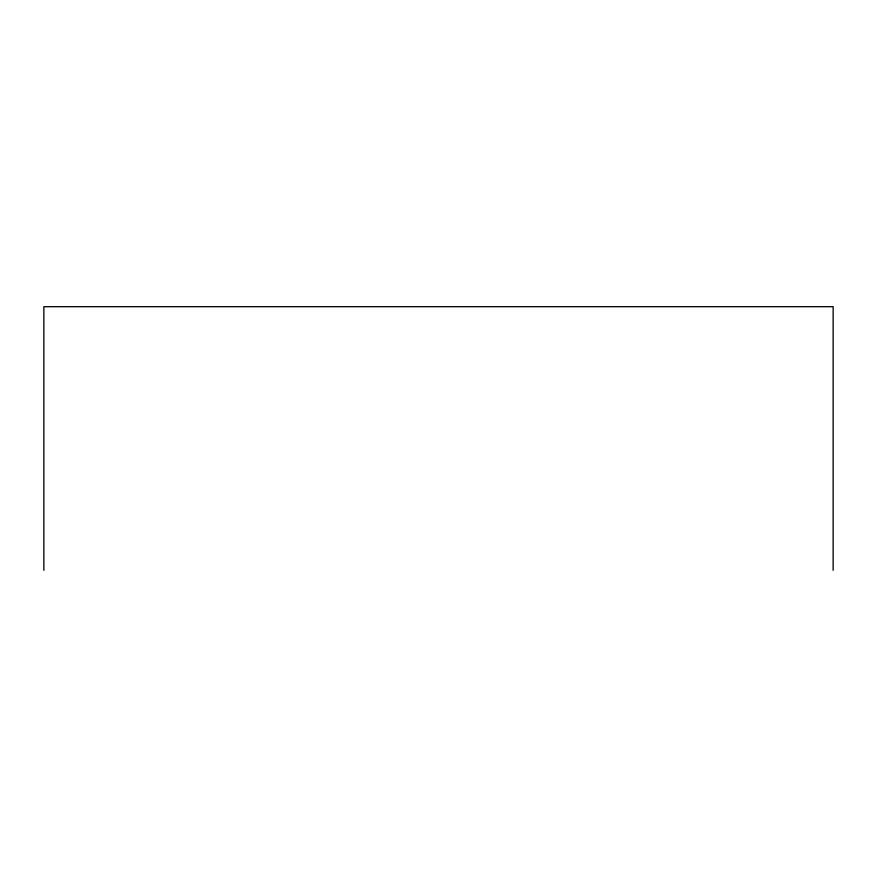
<?xml version="1.0" encoding="UTF-8"?>
<svg xmlns="http://www.w3.org/2000/svg" width="877" height="877" viewBox="0 0 877 877"><rect width="100%" height="100%" fill="white"/><g stroke="black" fill="none" stroke-linecap="round" stroke-linejoin="round"><path stroke-width="1.32" d="M833.15 570.313L833.15 306.687L43.85 306.687L43.85 570.313"/></g></svg>
